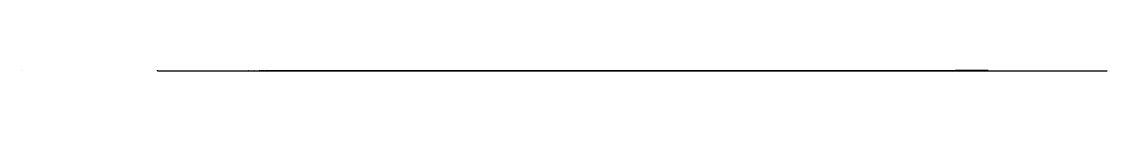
# Model space of a CAD drawing. Header units: metres. Extents: x -1 to 72750024, y 3999 to 4800.
# Drawn here: x 12350003 to 12750024, y 4579 to 4740 of the extents above; entities that cross this region are included whole.
import ezdxf

# ---------------------------------------------------------------- set-up
doc = ezdxf.new("R2010")
doc.units = ezdxf.units.M

msp = doc.modelspace()

# ---------------------------------------------------------------- linework, layer by layer
at = {"color": 7}
for p, q in [((12350003.013, 4740), (12350024.105, 4740)), ((12350003.013, 4740), (12350003.013, 4721.921)), ((12350024.105, 4721.921), (12350003.013, 4721.921)), ((12350006.026, 4733.974), (12350021.092, 4733.974)), ((12350024.105, 4740), (12350024.105, 4721.921)), ((12400000, 4740), (12399998.795, 4740)), ((12400000, 4708), (12399998.795, 4708)), ((12400000, 4676), (12399998.795, 4676)), ((12400000, 4644), (12399998.795, 4644)), ((12400000, 4612), (12399998.795, 4612)), ((12400000, 4580), (12399998.795, 4580)), ((12400000, 4733.6), (12399999.247, 4733.6)), ((12400000, 4727.2), (12399999.247, 4727.2)), ((12400000, 4720.8), (12399999.247, 4720.8)), ((12400000, 4714.4), (12399999.247, 4714.4)), ((12400000, 4701.6), (12399999.247, 4701.6)), ((12400000, 4695.2), (12399999.247, 4695.2)), ((12400000, 4688.8), (12399999.247, 4688.8)), ((12400000, 4682.4), (12399999.247, 4682.4)), ((12400000, 4669.6), (12399999.247, 4669.6)), ((12400000, 4663.2), (12399999.247, 4663.2)), ((12400000, 4656.8), (12399999.247, 4656.8)), ((12400000, 4650.4), (12399999.247, 4650.4)), ((12400000, 4637.6), (12399999.247, 4637.6)), ((12400000, 4631.2), (12399999.247, 4631.2)), ((12400000, 4624.8), (12399999.247, 4624.8)), ((12400000, 4618.4), (12399999.247, 4618.4)), ((12400000, 4605.6), (12399999.247, 4605.6)), ((12400000, 4599.2), (12399999.247, 4599.2)), ((12400000, 4592.8), (12399999.247, 4592.8)), ((12400000, 4586.4), (12399999.247, 4586.4)), ((12400000, 4580), (12400000, 4740)), ((12400000, 4580), (12750000, 4580)), ((12400000, 4580), (12400000, 4578.795)), ((12410000.001, 4580), (12410000.001, 4579.247)), ((12420000.002, 4580), (12420000.002, 4579.247)), ((12430000.003, 4580), (12430000.003, 4579.247)), ((12440000.003, 4580), (12440000.003, 4579.247)), ((12450000.001, 4580), (12450000.001, 4578.795)), ((12459999.998, 4580), (12459999.998, 4579.247)), ((12469999.996, 4580), (12469999.996, 4579.247)), ((12479999.993, 4580), (12479999.993, 4579.247)), ((12489999.991, 4580), (12489999.991, 4579.247)), ((12500000.002, 4580), (12500000.002, 4578.795)), ((12510000.006, 4580), (12510000.006, 4579.247)), ((12520000.01, 4580), (12520000.01, 4579.247)), ((12530000.015, 4580), (12530000.015, 4579.247)), ((12540000.019, 4580), (12540000.019, 4579.247)), ((12549999.996, 4580), (12549999.996, 4578.795)), ((12560000, 4580), (12560000, 4579.247)), ((12570000.005, 4580), (12570000.005, 4579.247)), ((12580000.009, 4580), (12580000.009, 4579.247)), ((12590000.013, 4580), (12590000.013, 4579.247)), ((12600000.004, 4580), (12600000.004, 4578.795)), ((12610000.008, 4580), (12610000.008, 4579.247)), ((12620000.012, 4580), (12620000.012, 4579.247)), ((12630000.003, 4580), (12630000.003, 4579.247)), ((12639999.994, 4580), (12639999.994, 4579.247)), ((12650000.012, 4580), (12650000.012, 4578.795)), ((12660000.002, 4580), (12660000.002, 4579.247)), ((12669999.993, 4580), (12669999.993, 4579.247)), ((12679999.984, 4580), (12679999.984, 4579.247)), ((12689999.975, 4580), (12689999.975, 4579.247)), ((12699999.992, 4580), (12699999.992, 4578.795)), ((12709999.983, 4580), (12709999.983, 4579.247)), ((12719999.974, 4580), (12719999.974, 4579.247)), ((12729999.964, 4580), (12729999.964, 4579.247)), ((12739999.955, 4580), (12739999.955, 4579.247)), ((12750000, 4580), (12750000, 4578.795)), ((12750003.013, 4740), (12750024.105, 4740)), ((12750003.013, 4740), (12750003.013, 4721.921)), ((12750024.105, 4721.921), (12750003.013, 4721.921)), ((12750006.026, 4733.974), (12750021.092, 4733.974)), ((12750024.105, 4740), (12750024.105, 4721.921))]:
    msp.add_line(p, q, dxfattribs=at)
at = {"color": 4}
for p, q in [((12350006.026, 4729.454), (12350021.092, 4729.454)), ((12429226.551, 4596.628), (12429796.85, 4596.574)), ((12429796.85, 4596.574), (12430894.73, 4597.204)), ((12430894.73, 4597.204), (12432653.48, 4596.001)), ((12432653.48, 4596.001), (12433574.84, 4598.019)), ((12433574.84, 4598.019), (12433737.039, 4596.018)), ((12433737.039, 4596.018), (12434139.469, 4597.66)), ((12434139.469, 4597.66), (12434629.27, 4596.818)), ((12434629.27, 4596.818), (12434774.898, 4596.98)), ((12434774.898, 4596.98), (12434859.82, 4596.897)), ((12434859.82, 4596.897), (12435648.852, 4598.77)), ((12435648.852, 4598.77), (12436560.738, 4597.054)), ((12436560.738, 4597.054), (12437444.84, 4597.204)), ((12437444.84, 4597.204), (12437460.18, 4598.417)), ((12437460.18, 4598.417), (12437913.84, 4599.248)), ((12437913.84, 4599.248), (12438040.66, 4597.768)), ((12438040.66, 4597.768), (12438264.32, 4597.326)), ((12438264.32, 4597.326), (12438375.238, 4599.249)), ((12438375.238, 4599.249), (12438550.18, 4598.67)), ((12438550.18, 4598.67), (12438647.781, 4597.743)), ((12438647.781, 4597.743), (12438780.879, 4598.26)), ((12438780.879, 4598.26), (12438812.789, 4599.088)), ((12438812.789, 4599.088), (12439233.02, 4599.417)), ((12439233.02, 4599.417), (12439371.73, 4597.57)), ((12439371.73, 4597.57), (12439724.391, 4598.008)), ((12439724.391, 4598.008), (12440011.031, 4598.346)), ((12440011.031, 4598.346), (12440253.98, 4597.971)), ((12440253.98, 4597.971), (12440271.781, 4597.873)), ((12440271.781, 4597.873), (12440328.422, 4598.015)), ((12440328.422, 4598.015), (12440418.41, 4598.219)), ((12440418.41, 4598.219), (12440418.449, 4598.045)), ((12440418.449, 4598.045), (12440567.77, 4597.867)), ((12440567.77, 4597.867), (12440719.07, 4598.252)), ((12440719.07, 4598.252), (12441111.02, 4598.39)), ((12441111.02, 4598.39), (12441159.391, 4599.365)), ((12441159.391, 4599.365), (12441557.949, 4599.184)), ((12441557.949, 4599.184), (12442592.73, 4598.67)), ((12442592.73, 4598.67), (12442787.711, 4599.796)), ((12442787.711, 4599.796), (12443471.68, 4598.849)), ((12443471.68, 4598.849), (12443568.301, 4599.092)), ((12443568.301, 4599.092), (12443605.898, 4598.987)), ((12443605.898, 4598.987), (12443723.078, 4599.156)), ((12443723.078, 4599.156), (12443832.91, 4599.321)), ((12443832.91, 4599.321), (12443911, 4600.744)), ((12443911, 4600.744), (12443965.051, 4599.483)), ((12443965.051, 4599.483), (12443981.828, 4599.406)), ((12443981.828, 4599.406), (12444322.129, 4599.406)), ((12444322.129, 4599.406), (12444323.09, 4600.497)), ((12444323.09, 4600.497), (12444527.898, 4600.461)), ((12444527.898, 4600.461), (12445176.211, 4599.67)), ((12445176.211, 4599.67), (12445457.141, 4601.248)), ((12445457.141, 4601.248), (12445853.809, 4599.555)), ((12445853.809, 4599.555), (12447258.09, 4600.099)), ((12447258.09, 4600.099), (12447870.391, 4600.468)), ((12447870.391, 4600.468), (12447879.078, 4601.422)), ((12447879.078, 4601.422), (12449962.449, 4600.735)), ((12449962.449, 4600.735), (12451006.289, 4602.644)), ((12451006.289, 4602.644), (12451212.359, 4601.494)), ((12451212.359, 4601.494), (12451691.109, 4601.894)), ((12451691.109, 4601.894), (12451778.762, 4601.334)), ((12451778.762, 4601.334), (12451801.98, 4601.439)), ((12451801.98, 4601.439), (12451963.75, 4601.814)), ((12451963.75, 4601.814), (12452009.75, 4601.374)), ((12452009.75, 4601.374), (12452108.828, 4602.102)), ((12452108.828, 4602.102), (12452483.211, 4602.139)), ((12452483.211, 4602.139), (12452592.59, 4602.444)), ((12452592.59, 4602.444), (12452776.02, 4602.536)), ((12452776.02, 4602.536), (12452997.691, 4602.972)), ((12452997.691, 4602.972), (12453089.531, 4602.98)), ((12453089.531, 4602.98), (12453381.289, 4602.948)), ((12453381.289, 4602.948), (12453561.199, 4601.901)), ((12453561.199, 4601.901), (12453857.34, 4602.794)), ((12453857.34, 4602.794), (12454393.5, 4603.432)), ((12454393.5, 4603.432), (12454471.102, 4603.534)), ((12454471.102, 4603.534), (12454558.961, 4603.456)), ((12454558.961, 4603.456), (12454702.121, 4603.652)), ((12454702.121, 4603.652), (12454733.059, 4603.6)), ((12454733.059, 4603.6), (12454793.352, 4603.087)), ((12454793.352, 4603.087), (12454802.66, 4603.541)), ((12454802.66, 4603.541), (12454840.41, 4603.559)), ((12454840.41, 4603.559), (12454935.52, 4603.082)), ((12454935.52, 4603.082), (12454958.809, 4602.458)), ((12454958.809, 4602.458), (12455807, 4604.059)), ((12455807, 4604.059), (12456060.711, 4603.266)), ((12456060.711, 4603.266), (12456512.211, 4603.388)), ((12456512.211, 4603.388), (12456821.328, 4603.617)), ((12456821.328, 4603.617), (12457224.07, 4603.681)), ((12457224.07, 4603.681), (12457239.121, 4604.306)), ((12457239.121, 4604.306), (12457551.41, 4603.323)), ((12457551.41, 4603.323), (12457712.711, 4604.663)), ((12457712.711, 4604.663), (12457734.551, 4603.985)), ((12457734.551, 4603.985), (12457736.609, 4603.709)), ((12457736.609, 4603.709), (12457782.102, 4604.079)), ((12457782.102, 4604.079), (12457783.078, 4604.229)), ((12457783.078, 4604.229), (12457983.539, 4604.509)), ((12457983.539, 4604.509), (12458170.289, 4604.086)), ((12458170.289, 4604.086), (12458557.871, 4604.071)), ((12458557.871, 4604.071), (12458608.57, 4604.831)), ((12458608.57, 4604.831), (12458863.52, 4604.259)), ((12458863.52, 4604.259), (12458994.531, 4604.466)), ((12458994.531, 4604.466), (12459616.5, 4604.421)), ((12459616.5, 4604.421), (12459635.988, 4604.86)), ((12459635.988, 4604.86), (12460352.91, 4605.511)), ((12460352.91, 4605.511), (12460660.93, 4605.352)), ((12460660.93, 4605.352), (12460730.449, 4605.728)), ((12460730.449, 4605.728), (12461116.23, 4606.127)), ((12461116.23, 4606.127), (12461122.449, 4605.338)), ((12461122.449, 4605.338), (12461142.27, 4605.399)), ((12461142.27, 4605.399), (12462596.781, 4606.058)), ((12462596.781, 4606.058), (12463032.211, 4605.743)), ((12463032.211, 4605.743), (12464458.23, 4606.736)), ((12464458.23, 4606.736), (12464868.5, 4606.982)), ((12464868.5, 4606.982), (12465006.578, 4606.722)), ((12465006.578, 4606.722), (12465181.41, 4605.872)), ((12465181.41, 4605.872), (12465254.809, 4606.663)), ((12465254.809, 4606.663), (12465309.621, 4606.429)), ((12465309.621, 4606.429), (12466191.883, 4607.243)), ((12466191.883, 4607.243), (12466393.773, 4607.307)), ((12466393.773, 4607.307), (12466398.039, 4607.575)), ((12466398.039, 4607.575), (12466512.398, 4607.301)), ((12466512.398, 4607.301), (12468112.531, 4607.475)), ((12468112.531, 4607.475), (12468211.813, 4607.325)), ((12468211.813, 4607.325), (12468212.477, 4607.728)), ((12468212.477, 4607.728), (12468227.109, 4607.663)), ((12468227.109, 4607.663), (12468326.289, 4607.279)), ((12468326.289, 4607.279), (12468358.883, 4607.684)), ((12468358.883, 4607.684), (12469420.742, 4607.687)), ((12469420.742, 4607.687), (12469602.563, 4608.21)), ((12469602.563, 4608.21), (12469609.07, 4608.054)), ((12469609.07, 4608.054), (12470710.727, 4608.049)), ((12470710.727, 4608.049), (12471605.789, 4609.026)), ((12471605.789, 4609.026), (12472998.68, 4609.299)), ((12472998.68, 4609.299), (12473195.102, 4609.773)), ((12473195.102, 4609.773), (12473855.008, 4610.273)), ((12473855.008, 4610.273), (12474577.117, 4610.265)), ((12474577.117, 4610.265), (12474602.078, 4609.559)), ((12474602.078, 4609.559), (12475019.547, 4610.246)), ((12475019.547, 4610.246), (12475024.008, 4610.5)), ((12475024.008, 4610.5), (12475527.617, 4610.388)), ((12475527.617, 4610.388), (12476104.25, 4610.712)), ((12476104.25, 4610.712), (12476238.867, 4609.994)), ((12476238.867, 4609.994), (12476764.531, 4611.072)), ((12476764.531, 4611.072), (12476787.352, 4610.586)), ((12476787.352, 4610.586), (12476927.773, 4610.639)), ((12476927.773, 4610.639), (12477437.148, 4611.03)), ((12477437.148, 4611.03), (12477637.148, 4611.342)), ((12477637.148, 4611.342), (12478232.617, 4611.982)), ((12478232.617, 4611.982), (12478451.953, 4611.953)), ((12478451.953, 4611.953), (12479216.906, 4611.926)), ((12479216.906, 4611.926), (12479229.773, 4611.43)), ((12479229.773, 4611.43), (12479382.883, 4611.976)), ((12479382.883, 4611.976), (12479513.656, 4611.532)), ((12479513.656, 4611.532), (12479528.477, 4612.022)), ((12479528.477, 4612.022), (12479537.563, 4611.904)), ((12479537.563, 4611.904), (12479775.758, 4611.909)), ((12479775.758, 4611.909), (12480079.172, 4612.343)), ((12480079.172, 4612.343), (12480187.773, 4611.974)), ((12480187.773, 4611.974), (12481391.078, 4612.455)), ((12481391.078, 4612.455), (12481544.641, 4612.105)), ((12481544.641, 4612.105), (12481725.688, 4613.385)), ((12481725.688, 4613.385), (12481922.508, 4613.239)), ((12481922.508, 4613.239), (12481943.57, 4612.523)), ((12481943.57, 4612.523), (12482414.844, 4612.857)), ((12482414.844, 4612.857), (12482755.922, 4613.294)), ((12482755.922, 4613.294), (12482796.211, 4613.451)), ((12482796.211, 4613.451), (12482972.039, 4612.933)), ((12482972.039, 4612.933), (12483600, 4613.647)), ((12483600, 4613.647), (12483641.68, 4613.714)), ((12483641.68, 4613.714), (12483934.656, 4613.828)), ((12483934.656, 4613.828), (12484071.133, 4614.162)), ((12484071.133, 4614.162), (12484137.258, 4613.839)), ((12484137.258, 4613.839), (12484383.492, 4613.691)), ((12484383.492, 4613.691), (12484433.852, 4614.152)), ((12484433.852, 4614.152), (12484489.539, 4614.429)), ((12484489.539, 4614.429), (12484767.492, 4613.438)), ((12484767.492, 4613.438), (12485299.109, 4614.492)), ((12485299.109, 4614.492), (12485657.023, 4614.473)), ((12485657.023, 4614.473), (12485900.25, 4614.655)), ((12485900.25, 4614.655), (12485960.953, 4614.755)), ((12485960.953, 4614.755), (12486055.398, 4614.782)), ((12486055.398, 4614.782), (12486140.844, 4614.668)), ((12486140.844, 4614.668), (12486852.273, 4614.871)), ((12486852.273, 4614.871), (12486868.242, 4615.018)), ((12486868.242, 4615.018), (12487137.141, 4615.135)), ((12487137.141, 4615.135), (12487257.523, 4615.098)), ((12487257.523, 4615.098), (12487275.203, 4615.199)), ((12487275.203, 4615.199), (12487514.156, 4615.377)), ((12487514.156, 4615.377), (12487949.172, 4615.851)), ((12487949.172, 4615.851), (12488005.688, 4615.536)), ((12488005.688, 4615.536), (12488805.094, 4615.692)), ((12488805.094, 4615.692), (12489452.094, 4616.213)), ((12489452.094, 4616.213), (12489626.977, 4616.109)), ((12489626.977, 4616.109), (12489689.742, 4615.724)), ((12489689.742, 4615.724), (12491300.289, 4616.436)), ((12491300.289, 4616.436), (12491623.25, 4616.428)), ((12491623.25, 4616.428), (12491903.133, 4617.112)), ((12491903.133, 4617.112), (12492057.391, 4617.309)), ((12492057.391, 4617.309), (12492064.969, 4616.497)), ((12492064.969, 4616.497), (12492066.594, 4616.837)), ((12492066.594, 4616.837), (12492079.102, 4616.597)), ((12492079.102, 4616.597), (12492448.539, 4616.705)), ((12492448.539, 4616.705), (12492724.063, 4617.282)), ((12492724.063, 4617.282), (12492727.93, 4617.166)), ((12492727.93, 4617.166), (12493538.93, 4617.594)), ((12493538.93, 4617.594), (12493836.156, 4617.805)), ((12493836.156, 4617.805), (12493840.5, 4617.338)), ((12493840.5, 4617.338), (12493850.953, 4617.818)), ((12493850.953, 4617.818), (12494021.172, 4617.13)), ((12494021.172, 4617.13), (12494438.883, 4618.022)), ((12494438.883, 4618.022), (12494985.922, 4617.943)), ((12494985.922, 4617.943), (12495099.188, 4617.664)), ((12495099.188, 4617.664), (12495160.477, 4618.097)), ((12495160.477, 4618.097), (12495195.047, 4618.34)), ((12495195.047, 4618.34), (12495264.102, 4618.199)), ((12495264.102, 4618.199), (12495441.727, 4618.326)), ((12495441.727, 4618.326), (12496259.547, 4619.117)), ((12496259.547, 4619.117), (12496393.43, 4618.422)), ((12496393.43, 4618.422), (12496921.461, 4619.38)), ((12496921.461, 4619.38), (12496930.492, 4619.331)), ((12496930.492, 4619.331), (12497180.703, 4619.362)), ((12497180.703, 4619.362), (12497296.797, 4619.081)), ((12497296.797, 4619.081), (12497377.938, 4619.452)), ((12497377.938, 4619.452), (12497575.672, 4619.552)), ((12497575.672, 4619.552), (12497594.594, 4618.965)), ((12497594.594, 4618.965), (12497637.188, 4619.437)), ((12497637.188, 4619.437), (12497830.859, 4618.792)), ((12497830.859, 4618.792), (12497942.602, 4619.591)), ((12497942.602, 4619.591), (12498159.258, 4619.374)), ((12498159.258, 4619.374), (12498251.406, 4619.255)), ((12498251.406, 4619.255), (12498410.469, 4619.102)), ((12498410.469, 4619.102), (12498626.938, 4619.55)), ((12498626.938, 4619.55), (12498765.578, 4619.491)), ((12498765.578, 4619.491), (12498917.594, 4619.868)), ((12498917.594, 4619.868), (12499515.539, 4619.984)), ((12499515.539, 4619.984), (12499694.438, 4620.044)), ((12499694.438, 4620.044), (12500727.602, 4620.184)), ((12500727.602, 4620.184), (12501187.703, 4620.052)), ((12501187.703, 4620.052), (12501384.102, 4620.558)), ((12501384.102, 4620.558), (12501405.398, 4621.147)), ((12501405.398, 4621.147), (12502436, 4620.868)), ((12502436, 4620.868), (12502493.898, 4620.986)), ((12502493.898, 4620.986), (12502528.297, 4620.913)), ((12502528.297, 4620.913), (12502775.102, 4621.666)), ((12502775.102, 4621.666), (12502916.203, 4621.339)), ((12502916.203, 4621.339), (12503075.398, 4620.764)), ((12503075.398, 4620.764), (12503124.898, 4621.763)), ((12503124.898, 4621.763), (12503237.5, 4621.307)), ((12503237.5, 4621.307), (12503928, 4621.405)), ((12503928, 4621.405), (12504241.797, 4621.457)), ((12504241.797, 4621.457), (12504320, 4621.929)), ((12504320, 4621.929), (12504532.102, 4621.516)), ((12504532.102, 4621.516), (12504639, 4622.068)), ((12504639, 4622.068), (12504650.703, 4621.952)), ((12504650.703, 4621.952), (12505334.297, 4622.224)), ((12505334.297, 4622.224), (12505662.797, 4622.758)), ((12505662.797, 4622.758), (12505790.898, 4622.176)), ((12505790.898, 4622.176), (12506452.297, 4622.747)), ((12506452.297, 4622.747), (12506462.102, 4622.561)), ((12506462.102, 4622.561), (12507009.203, 4622.532)), ((12507009.203, 4622.532), (12507040.203, 4622.942)), ((12507040.203, 4622.942), (12507387.5, 4622.885)), ((12507387.5, 4622.885), (12507599.297, 4623.061)), ((12507599.297, 4623.061), (12507976.102, 4622.83)), ((12507976.102, 4622.83), (12508108.203, 4623.239)), ((12508108.203, 4623.239), (12508208.898, 4623.428)), ((12508208.898, 4623.428), (12508341.398, 4623.282)), ((12508341.398, 4623.282), (12508443.203, 4623.419)), ((12508443.203, 4623.419), (12508494.602, 4624.002)), ((12508494.602, 4624.002), (12508499.5, 4623.622)), ((12508499.5, 4623.622), (12508895.203, 4623.247)), ((12508895.203, 4623.247), (12509186.797, 4623.913)), ((12509186.797, 4623.913), (12509226.703, 4623.425)), ((12509226.703, 4623.425), (12509300.203, 4624.108)), ((12509300.203, 4624.108), (12509324.102, 4623.515)), ((12509324.102, 4623.515), (12509515.102, 4622.979)), ((12509515.102, 4622.979), (12509536.203, 4623.468)), ((12509536.203, 4623.468), (12509544.797, 4623.589)), ((12509544.797, 4623.589), (12509599.102, 4624.223)), ((12509599.102, 4624.223), (12509861.5, 4622.968)), ((12509861.5, 4622.968), (12510052.703, 4623.779)), ((12510052.703, 4623.779), (12510121.703, 4624.423)), ((12510121.703, 4624.423), (12510985.398, 4624.428)), ((12510985.398, 4624.428), (12511086.797, 4624.5)), ((12511086.797, 4624.5), (12511151.398, 4624.247)), ((12511151.398, 4624.247), (12511164.797, 4624.226)), ((12511164.797, 4624.226), (12512137.398, 4624.619)), ((12512137.398, 4624.619), (12512427.602, 4625.677)), ((12512427.602, 4625.677), (12512597.898, 4624.625)), ((12512597.898, 4624.625), (12512815.602, 4624.604)), ((12512815.602, 4624.604), (12513628.5, 4625.53)), ((12513628.5, 4625.53), (12513836.602, 4624.861)), ((12513836.602, 4624.861), (12513944.102, 4624.947)), ((12513944.102, 4624.947), (12514399.898, 4625.951)), ((12514399.898, 4625.951), (12514923.703, 4625.57)), ((12514923.703, 4625.57), (12515453.398, 4625.903)), ((12515453.398, 4625.903), (12515519.203, 4626.698)), ((12515519.203, 4626.698), (12516035.797, 4626.429)), ((12516035.797, 4626.429), (12516677.398, 4627.071)), ((12516677.398, 4627.071), (12516989, 4627.664)), ((12516989, 4627.664), (12517286.602, 4627.735)), ((12517286.602, 4627.735), (12518398.797, 4627.725)), ((12518398.797, 4627.725), (12518431.602, 4628.412)), ((12518431.602, 4628.412), (12518481.898, 4628.963)), ((12518481.898, 4628.963), (12519155.398, 4627.816)), ((12519155.398, 4627.816), (12519168.703, 4628.657)), ((12519168.703, 4628.657), (12519847.398, 4628.571)), ((12519847.398, 4628.571), (12520051.797, 4629.122)), ((12520051.797, 4629.122), (12520176.102, 4627.97)), ((12520176.102, 4627.97), (12520380.797, 4629.075)), ((12520380.797, 4629.075), (12520469.703, 4629.33)), ((12520469.703, 4629.33), (12520721.602, 4629.312)), ((12520721.602, 4629.312), (12520783.297, 4629.455)), ((12520783.297, 4629.455), (12520893.102, 4629.51)), ((12520893.102, 4629.51), (12520978, 4629.391)), ((12520978, 4629.391), (12521381.398, 4628.478)), ((12521381.398, 4628.478), (12521408.703, 4629.665)), ((12521408.703, 4629.665), (12521646.203, 4630.117)), ((12521646.203, 4630.117), (12521648, 4630.328)), ((12521648, 4630.328), (12521661.5, 4630.505)), ((12521661.5, 4630.505), (12521722.602, 4630.287)), ((12521722.602, 4630.287), (12521922.398, 4630.033)), ((12521922.398, 4630.033), (12521942.898, 4631.06)), ((12521942.898, 4631.06), (12522150.203, 4631.233)), ((12522150.203, 4631.233), (12522307.398, 4630.468)), ((12522307.398, 4630.468), (12522504.398, 4630.598)), ((12522504.398, 4630.598), (12522772, 4631.083)), ((12522772, 4631.083), (12522877.203, 4630.643)), ((12522877.203, 4630.643), (12522938.203, 4631.068)), ((12522938.203, 4631.068), (12523615, 4631.835)), ((12523615, 4631.835), (12523641.602, 4631.328)), ((12523641.602, 4631.328), (12523655.297, 4631.089)), ((12523655.297, 4631.089), (12523828, 4632.182)), ((12523828, 4632.182), (12523998, 4630.207)), ((12523998, 4630.207), (12524004.602, 4631.893)), ((12524004.602, 4631.893), (12524485, 4632.011)), ((12524485, 4632.011), (12524772.102, 4633.051)), ((12524772.102, 4633.051), (12524785.602, 4631.239)), ((12524785.602, 4631.239), (12524824.398, 4632.184)), ((12524824.398, 4632.184), (12524990.898, 4632.704)), ((12524990.898, 4632.704), (12525980.203, 4633.503)), ((12525980.203, 4633.503), (12526000, 4633.177)), ((12526000, 4633.177), (12526233.898, 4633.867)), ((12526233.898, 4633.867), (12527125.297, 4634.623)), ((12527125.297, 4634.623), (12527753.398, 4634.552)), ((12527753.398, 4634.552), (12527763.703, 4634.228)), ((12527763.703, 4634.228), (12527806.102, 4632.583)), ((12527806.102, 4632.583), (12528120.797, 4633.752)), ((12528120.797, 4633.752), (12528197.5, 4635.397)), ((12528197.5, 4635.397), (12528394.602, 4632.928)), ((12528394.602, 4632.928), (12529328.797, 4636.897)), ((12529328.797, 4636.897), (12529687.703, 4634.448)), ((12529687.703, 4634.448), (12529693.797, 4635.794)), ((12529693.797, 4635.794), (12530218.797, 4635.983)), ((12530218.797, 4635.983), (12530328.898, 4636.978)), ((12530328.898, 4636.978), (12530469, 4636.05)), ((12530469, 4636.05), (12530696.297, 4636.503)), ((12530696.297, 4636.503), (12531062, 4635.499)), ((12531062, 4635.499), (12531076.703, 4636.063)), ((12531076.703, 4636.063), (12531593.406, 4638.028)), ((12531593.406, 4638.028), (12531689.094, 4637.275)), ((12531689.094, 4637.275), (12532962.594, 4638.861)), ((12532962.594, 4638.861), (12533954.5, 4638.207)), ((12533954.5, 4638.207), (12534555.094, 4637.445)), ((12534555.094, 4637.445), (12534962.594, 4638.106)), ((12534962.594, 4638.106), (12535487.797, 4639.579)), ((12535487.797, 4639.579), (12536280.5, 4641.452)), ((12536280.5, 4641.452), (12537065.594, 4642.018)), ((12537065.594, 4642.018), (12538422.406, 4638.629)), ((12538422.406, 4638.629), (12538764.594, 4640.733)), ((12538764.594, 4640.733), (12539416.094, 4642.861)), ((12539416.094, 4642.861), (12539633.203, 4643.208)), ((12539633.203, 4643.208), (12541723.594, 4641.168)), ((12541723.594, 4641.168), (12543319.203, 4641.37)), ((12543319.203, 4641.37), (12544826.594, 4647.079)), ((12544826.594, 4647.079), (12545858.5, 4647.78)), ((12545858.5, 4647.78), (12545866.594, 4646.225)), ((12545866.594, 4646.225), (12545983, 4647.483)), ((12545983, 4647.483), (12546117.594, 4641.615)), ((12546117.594, 4641.615), (12547070.203, 4644.789)), ((12547070.203, 4644.789), (12549143.203, 4647.842)), ((12549143.203, 4647.842), (12549197.094, 4648.085)), ((12549197.094, 4648.085), (12550091.906, 4649.223)), ((12550091.906, 4649.223), (12550818.297, 4647.947)), ((12550818.297, 4647.947), (12551991.203, 4649.069)), ((12551991.203, 4649.069), (12554764.094, 4652.761)), ((12554764.094, 4652.761), (12555017.906, 4653.347)), ((12555017.906, 4653.347), (12555024.5, 4652.608)), ((12555024.5, 4652.608), (12555372.406, 4649.229)), ((12555372.406, 4649.229), (12556054.094, 4653.828)), ((12556054.094, 4653.828), (12559823.703, 4651.425)), ((12559823.703, 4651.425), (12560119.797, 4654.482)), ((12560119.797, 4654.482), (12560425.906, 4654.716)), ((12560425.906, 4654.716), (12560756.703, 4654.98)), ((12560756.703, 4654.98), (12561218.297, 4655.472)), ((12561218.297, 4655.472), (12561531.297, 4653.636)), ((12561531.297, 4653.636), (12562844.906, 4656.623)), ((12562844.906, 4656.623), (12563012.094, 4656.755)), ((12563012.094, 4656.755), (12563094.906, 4655.592)), ((12563094.906, 4655.592), (12563668.594, 4657.639)), ((12563668.594, 4657.639), (12564785.797, 4655.342)), ((12564785.797, 4655.342), (12564921.203, 4658.878)), ((12564921.203, 4658.878), (12565332.203, 4659.199)), ((12565332.203, 4659.199), (12565856.5, 4658.443)), ((12565856.5, 4658.443), (12567612.906, 4658.215)), ((12567612.906, 4658.215), (12568667, 4660.346)), ((12568667, 4660.346), (12568805.797, 4659.627)), ((12568805.797, 4659.627), (12569119.797, 4657.821)), ((12569119.797, 4657.821), (12569718, 4660.215)), ((12569718, 4660.215), (12570740, 4660.741)), ((12570740, 4660.741), (12570942.797, 4659.522)), ((12570942.797, 4659.522), (12571144.5, 4659.366)), ((12571144.5, 4659.366), (12571794.297, 4660.92)), ((12571794.297, 4660.92), (12572483.797, 4660.802)), ((12572483.797, 4660.802), (12572586.094, 4660.861)), ((12572586.094, 4660.861), (12572995.094, 4663.597)), ((12572995.094, 4663.597), (12573553.406, 4663.191)), ((12573553.406, 4663.191), (12574771.297, 4663.909)), ((12574771.297, 4663.909), (12575024.594, 4658.3)), ((12575024.594, 4658.3), (12577920.297, 4664.894)), ((12577920.297, 4664.894), (12578019.297, 4665.701)), ((12578019.297, 4665.701), (12578970.203, 4665.918)), ((12578970.203, 4665.918), (12579848.297, 4666.239)), ((12579848.297, 4666.239), (12580069.203, 4664.958)), ((12580069.203, 4664.958), (12580640.297, 4666.009)), ((12580640.297, 4666.009), (12581323.906, 4668.195)), ((12581323.906, 4668.195), (12582375.5, 4667.081)), ((12582375.5, 4667.081), (12582412.094, 4667.216)), ((12582412.094, 4667.216), (12582460.094, 4668.412)), ((12582460.094, 4668.412), (12582524.297, 4666.866)), ((12582524.297, 4666.866), (12584671.703, 4666.128)), ((12584671.703, 4666.128), (12588431.797, 4671.499)), ((12588431.797, 4671.499), (12588760, 4672.287)), ((12588760, 4672.287), (12592769.797, 4673.478)), ((12592769.797, 4673.478), (12594568.797, 4674.396)), ((12594568.797, 4674.396), (12595377.203, 4675.279)), ((12595377.203, 4675.279), (12596244, 4676.219)), ((12596244, 4676.219), (12597845.406, 4671.817)), ((12597845.406, 4671.817), (12599481.406, 4676.837)), ((12599481.406, 4676.837), (12599654.094, 4677.676)), ((12599654.094, 4677.676), (12599723.297, 4677.236)), ((12599723.297, 4677.236), (12601308.406, 4674.987)), ((12601308.406, 4674.987), (12601905.594, 4678.629)), ((12601905.594, 4678.629), (12602571.797, 4677.964)), ((12602571.797, 4677.964), (12602798.906, 4679.608)), ((12602798.906, 4679.608), (12604150.203, 4679.974)), ((12604150.203, 4679.974), (12605173.297, 4680.278)), ((12605173.297, 4680.278), (12606174.5, 4679.824)), ((12606174.5, 4679.824), (12607487.406, 4680.753)), ((12607487.406, 4680.753), (12607805.406, 4681.896)), ((12607805.406, 4681.896), (12608332.906, 4681.672)), ((12608332.906, 4681.672), (12608503.797, 4682.513)), ((12608503.797, 4682.513), (12608631.5, 4681.429)), ((12608631.5, 4681.429), (12609935.094, 4679.758)), ((12609935.094, 4679.758), (12610790.797, 4680.936)), ((12610790.797, 4680.936), (12611198.797, 4682.635)), ((12611198.797, 4682.635), (12611469.797, 4683.791)), ((12611469.797, 4683.791), (12611655.297, 4682.701)), ((12611655.297, 4682.701), (12612010.906, 4683.432)), ((12612010.906, 4683.432), (12613374, 4684.948)), ((12613374, 4684.948), (12613399.406, 4683.929)), ((12613399.406, 4683.929), (12614353.406, 4683.448)), ((12614353.406, 4683.448), (12614907.5, 4685.483)), ((12614907.5, 4685.483), (12615990.203, 4684.853)), ((12615990.203, 4684.853), (12617528.703, 4687.003)), ((12617528.703, 4687.003), (12617658.594, 4686.928)), ((12617658.594, 4686.928), (12617802.5, 4685.43)), ((12617802.5, 4685.43), (12620305.797, 4688.305)), ((12620305.797, 4688.305), (12620948, 4688.73)), ((12620948, 4688.73), (12622914.406, 4689.514)), ((12622914.406, 4689.514), (12623075.797, 4689.725)), ((12623075.797, 4689.725), (12623120.203, 4688.112)), ((12623120.203, 4688.112), (12623745.703, 4689.465)), ((12623745.703, 4689.465), (12624183.406, 4690.439)), ((12624183.406, 4690.439), (12624965.406, 4690.737)), ((12624965.406, 4690.737), (12625992.797, 4691.103)), ((12625992.797, 4691.103), (12627324.703, 4692.079)), ((12627324.703, 4692.079), (12628248.5, 4692.12)), ((12628248.5, 4692.12), (12628300.906, 4692.322)), ((12628300.906, 4692.322), (12629339.297, 4691.345)), ((12629339.297, 4691.345), (12629738.797, 4690.714)), ((12629738.797, 4690.714), (12629771.094, 4692.815)), ((12629771.094, 4692.815), (12630311.406, 4691.942)), ((12630311.406, 4691.942), (12630442.094, 4693.139)), ((12630442.094, 4693.139), (12630599.406, 4693.089)), ((12630599.406, 4693.089), (12630930.906, 4694.066)), ((12630930.906, 4694.066), (12630996.5, 4693.518)), ((12630996.5, 4693.518), (12631094.094, 4693.515)), ((12631094.094, 4693.515), (12631731.203, 4694.132)), ((12631731.203, 4694.132), (12632953.797, 4693.548)), ((12632953.797, 4693.548), (12632993.906, 4694.132)), ((12632993.906, 4694.132), (12633635.594, 4695.346)), ((12633635.594, 4695.346), (12635967.406, 4696.478)), ((12635967.406, 4696.478), (12636627.906, 4697.329)), ((12636627.906, 4697.329), (12637992.297, 4695.333)), ((12637992.297, 4695.333), (12641316.297, 4698.426)), ((12641316.297, 4698.426), (12642114.5, 4700.517)), ((12642114.5, 4700.517), (12642156.797, 4697.979)), ((12642156.797, 4697.979), (12647006.094, 4698.351)), ((12647006.094, 4698.351), (12650563.406, 4705.007)), ((12650563.406, 4705.007), (12654883.5, 4703.579)), ((12654883.5, 4703.579), (12660866.094, 4710.154)), ((12660866.094, 4710.154), (12663676.594, 4707.835)), ((12663676.594, 4707.835), (12666580.688, 4711.016)), ((12666580.688, 4711.016), (12667802.406, 4711.596)), ((12667802.406, 4711.596), (12668642.813, 4711.531)), ((12668642.813, 4711.531), (12669021.906, 4710.985)), ((12669021.906, 4710.985), (12669116.688, 4712.047)), ((12669116.688, 4712.047), (12669977.188, 4712.08)), ((12669977.188, 4712.08), (12671814.688, 4715.354)), ((12671814.688, 4715.354), (12676831.906, 4714.531)), ((12676831.906, 4714.531), (12682954.406, 4720.478)), ((12682954.406, 4720.478), (12688960.906, 4719.649)), ((12688960.906, 4719.649), (12694111.313, 4725.076)), ((12694111.313, 4725.076), (12698213.813, 4724.139)), ((12698213.813, 4724.139), (12701776, 4727.923)), ((12701776, 4727.923), (12705130.5, 4727.686)), ((12705130.5, 4727.686), (12706037.813, 4729.018)), ((12706037.813, 4729.018), (12706145.5, 4729.014)), ((12750006.026, 4729.454), (12750021.092, 4729.454))]:
    msp.add_line(p, q, dxfattribs=at)

doc.saveas('drawing.dxf')
